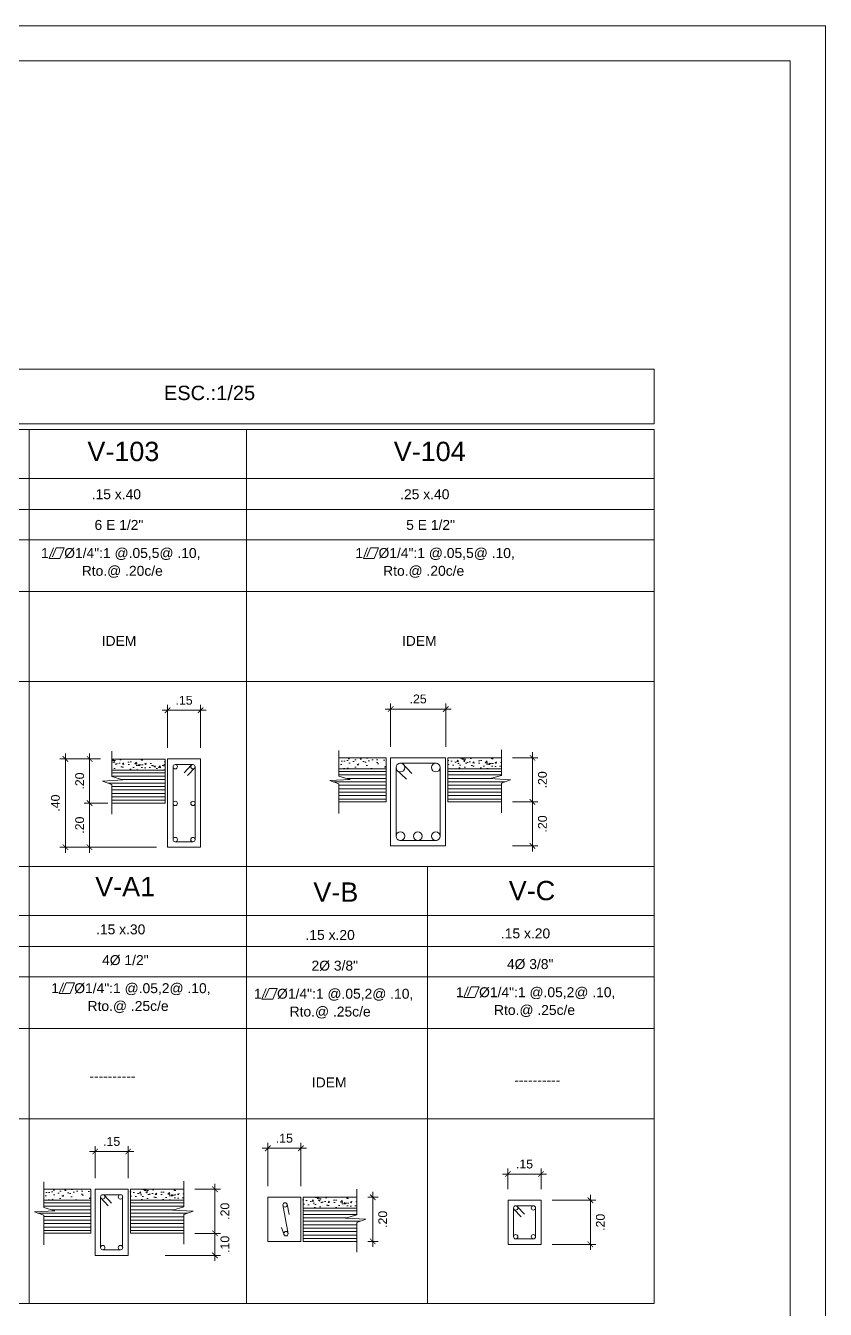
# Model space of a CAD drawing. Header units: millimetres. Extents: x -59 to 123, y 54 to 155.
# Drawn here: x -21.94 to -14.69, y 72.49 to 84.13 of the extents above; entities that cross this region are included whole.
import ezdxf

# ---------------------------------------------------------------- set-up
doc = ezdxf.new("R2010")
doc.units = ezdxf.units.MM
doc.linetypes.add('CONTINUA', pattern=[0])
doc.layers.get('0').update_dxf_attribs({"lineweight": 9})
doc.layers.get('Defpoints').update_dxf_attribs({"lineweight": 0})
for name, color, linetype, lineweight in [('.pluma1', 7, 'Continuous', 9), ('ACERO', 150, 'CONTINUA', 40), ('COTA', 4, 'Continuous', 9), ('COTAS', 8, 'Continuous', 5), ('DET-CORTE', 86, 'Continuous', 50), ('PLUMA 2 NUEVA', 7, 'Continuous', 25), ('pluma2', 4, 'Continuous', 20), ('TEXTURAS', 253, 'Continuous', 0)]:
    doc.layers.add(name, color=color, linetype=linetype, lineweight=lineweight)
doc.layers.add('TEXTO', color=2, linetype='Continuous')
doc.styles.add('LUIS', font='arial.ttf')
doc.dimstyles.new('luis', dxfattribs={"dimtxt": 0.08, "dimasz": 0.05, "dimexe": 0.05, "dimexo": 0.1, "dimgap": 0.05, "dimtad": 2, "dimzin": 4, "dimdsep": 46, "dimtxsty": 'LUIS', "dimblk": 'ARCHTICK', "dimcen": 2, "dimdle": 0.05, "dimclrd": 256, "dimclre": 256, "dimclrt": 56, "dimaunit": 1, "dimadec": 0, "dimazin": 0, "dimtfac": 1, "dimtix": 1, "dimtmove": 0, "dimatfit": 3, "dimfxl": 1, "dimlwd": -1, "dimlwe": -1, "dimarcsym": 0})

# ---------------------------------------------------------------- blocks, each defined once
blk = doc.blocks.new('_ArchTick')
at = {"color": 0, "linetype": 'ByBlock', "const_width": 0.15}
blk.add_lwpolyline([(-0.5, -0.5), (0.5, 0.5)], dxfattribs=at)
blk = doc.blocks.new('*D912')
at = {"layer": 'COTA', "ltscale": 0.01, "transparency": 16777216}
for p, q in [((-17.618, 73.715), (-17.218, 73.715)), ((-17.568, 73.577), (-17.568, 73.765)), ((-17.268, 73.577), (-17.268, 73.765))]:
    blk.add_line(p, q, dxfattribs=at)
at = {"layer": 'Defpoints', "color": 0, "linetype": 'CONTINUA', "ltscale": 0.01, "transparency": 16777216}
for p in [(-17.268, 73.715), (-17.568, 73.477), (-17.268, 73.477)]:
    blk.add_point(p, dxfattribs=at)
at = {"layer": 'COTA', "linetype": 'CONTINUA', "ltscale": 0.01, "transparency": 16777216, "xscale": 0.05, "yscale": 0.05, "zscale": 0.05, "rotation": 180}
blk.add_blockref('_ArchTick', (-17.568, 73.715), dxfattribs=at)
at = {"layer": 'COTA', "linetype": 'CONTINUA', "ltscale": 0.01, "transparency": 16777216, "xscale": 0.05, "yscale": 0.05, "zscale": 0.05}
blk.add_blockref('_ArchTick', (-17.268, 73.715), dxfattribs=at)
at = {"layer": 'COTA', "color": 56, "linetype": 'CONTINUA', "lineweight": 5, "ltscale": 0.01, "transparency": 16777216, "insert": (-17.418, 73.805), "char_height": 0.08, "attachment_point": 5, "style": 'LUIS'}
blk.add_mtext('.15', dxfattribs=at)
blk = doc.blocks.new('*D913')
at = {"layer": 'COTA', "ltscale": 0.01, "transparency": 16777216}
for p, q in [((-17.168, 73.477), (-16.77, 73.477)), ((-16.82, 73.527), (-16.82, 73.027)), ((-17.168, 73.077), (-16.77, 73.077))]:
    blk.add_line(p, q, dxfattribs=at)
at = {"layer": 'Defpoints', "color": 0, "linetype": 'CONTINUA', "ltscale": 0.01, "transparency": 16777216}
for p in [(-17.268, 73.477), (-17.268, 73.077), (-16.82, 73.077)]:
    blk.add_point(p, dxfattribs=at)
at = {"layer": 'COTA', "linetype": 'CONTINUA', "ltscale": 0.01, "transparency": 16777216, "xscale": 0.05, "yscale": 0.05, "zscale": 0.05}
for p, rotation in [((-16.82, 73.477), 90), ((-16.82, 73.077), 270)]:
    blk.add_blockref('_ArchTick', p, dxfattribs=dict(at, rotation=rotation))
at = {"layer": 'COTA', "color": 56, "linetype": 'CONTINUA', "lineweight": 5, "ltscale": 0.01, "transparency": 16777216, "insert": (-16.729, 73.277), "char_height": 0.08, "attachment_point": 5, "rotation": 90, "style": 'LUIS'}
blk.add_mtext('.20', dxfattribs=at)
blk = doc.blocks.new('*D916')
at = {"layer": 'COTAS', "ltscale": 0.01, "transparency": 16777216}
for p, q in [((-19.797, 73.948), (-19.397, 73.948)), ((-19.747, 73.604), (-19.747, 73.998)), ((-19.447, 73.604), (-19.447, 73.998))]:
    blk.add_line(p, q, dxfattribs=at)
at = {"layer": 'Defpoints', "color": 0, "linetype": 'CONTINUA', "ltscale": 0.01, "transparency": 16777216}
for p in [(-19.447, 73.948), (-19.747, 73.504), (-19.447, 73.504)]:
    blk.add_point(p, dxfattribs=at)
at = {"layer": 'COTAS', "linetype": 'CONTINUA', "ltscale": 0.01, "transparency": 16777216, "xscale": 0.05, "yscale": 0.05, "zscale": 0.05, "rotation": 180}
blk.add_blockref('_ArchTick', (-19.747, 73.948), dxfattribs=at)
at = {"layer": 'COTAS', "linetype": 'CONTINUA', "ltscale": 0.01, "transparency": 16777216, "xscale": 0.05, "yscale": 0.05, "zscale": 0.05}
blk.add_blockref('_ArchTick', (-19.447, 73.948), dxfattribs=at)
at = {"layer": 'COTAS', "color": 56, "linetype": 'CONTINUA', "lineweight": 5, "ltscale": 0.01, "transparency": 16777216, "insert": (-19.597, 74.039), "char_height": 0.08, "attachment_point": 5, "style": 'LUIS'}
blk.add_mtext('.15', dxfattribs=at)
blk = doc.blocks.new('*D917')
at = {"layer": 'COTAS', "ltscale": 0.01, "transparency": 16777216}
for p, q in [((-18.84, 73.504), (-18.745, 73.504)), ((-18.795, 73.554), (-18.795, 73.054)), ((-18.84, 73.104), (-18.745, 73.104))]:
    blk.add_line(p, q, dxfattribs=at)
at = {"layer": 'Defpoints', "color": 0, "linetype": 'CONTINUA', "ltscale": 0.01, "transparency": 16777216}
for p in [(-18.94, 73.504), (-18.94, 73.104), (-18.795, 73.104)]:
    blk.add_point(p, dxfattribs=at)
at = {"layer": 'COTAS', "linetype": 'CONTINUA', "ltscale": 0.01, "transparency": 16777216, "xscale": 0.05, "yscale": 0.05, "zscale": 0.05}
for p, rotation in [((-18.795, 73.504), 90), ((-18.795, 73.104), 270)]:
    blk.add_blockref('_ArchTick', p, dxfattribs=dict(at, rotation=rotation))
at = {"layer": 'COTAS', "color": 56, "linetype": 'CONTINUA', "lineweight": 5, "ltscale": 0.01, "transparency": 16777216, "insert": (-18.704, 73.304), "char_height": 0.08, "attachment_point": 5, "rotation": 90, "style": 'LUIS'}
blk.add_mtext('.20', dxfattribs=at)
blk = doc.blocks.new('*D920')
at = {"layer": 'COTAS', "ltscale": 0.01, "transparency": 16777216}
for p, q in [((-21.314, 73.677), (-21.314, 73.969)), ((-21.014, 73.677), (-21.014, 73.969)), ((-21.364, 73.919), (-20.964, 73.919))]:
    blk.add_line(p, q, dxfattribs=at)
at = {"layer": 'Defpoints', "color": 0, "linetype": 'CONTINUA', "ltscale": 0.01, "transparency": 16777216}
for p in [(-21.014, 73.919), (-21.314, 73.577), (-21.014, 73.577)]:
    blk.add_point(p, dxfattribs=at)
at = {"layer": 'COTAS', "linetype": 'CONTINUA', "ltscale": 0.01, "transparency": 16777216, "xscale": 0.05, "yscale": 0.05, "zscale": 0.05, "rotation": 180}
blk.add_blockref('_ArchTick', (-21.314, 73.919), dxfattribs=at)
at = {"layer": 'COTAS', "linetype": 'CONTINUA', "ltscale": 0.01, "transparency": 16777216, "xscale": 0.05, "yscale": 0.05, "zscale": 0.05}
blk.add_blockref('_ArchTick', (-21.014, 73.919), dxfattribs=at)
at = {"layer": 'COTAS', "color": 56, "linetype": 'CONTINUA', "lineweight": 5, "ltscale": 0.01, "transparency": 16777216, "insert": (-21.164, 74.01), "char_height": 0.08, "attachment_point": 5, "style": 'LUIS'}
blk.add_mtext('.15', dxfattribs=at)
blk = doc.blocks.new('*D921')
at = {"layer": 'COTAS', "ltscale": 0.01, "transparency": 16777216}
for p, q in [((-20.408, 73.577), (-20.177, 73.577)), ((-20.227, 73.627), (-20.227, 73.127)), ((-20.408, 73.177), (-20.177, 73.177))]:
    blk.add_line(p, q, dxfattribs=at)
at = {"layer": 'Defpoints', "color": 0, "linetype": 'CONTINUA', "ltscale": 0.01, "transparency": 16777216}
for p in [(-20.508, 73.577), (-20.508, 73.177), (-20.227, 73.177)]:
    blk.add_point(p, dxfattribs=at)
at = {"layer": 'COTAS', "linetype": 'CONTINUA', "ltscale": 0.01, "transparency": 16777216, "xscale": 0.05, "yscale": 0.05, "zscale": 0.05}
for p, rotation in [((-20.227, 73.577), 90), ((-20.227, 73.177), 270)]:
    blk.add_blockref('_ArchTick', p, dxfattribs=dict(at, rotation=rotation))
at = {"layer": 'COTAS', "color": 56, "linetype": 'CONTINUA', "lineweight": 5, "ltscale": 0.01, "transparency": 16777216, "insert": (-20.136, 73.377), "char_height": 0.08, "attachment_point": 5, "rotation": 90, "style": 'LUIS'}
blk.add_mtext('.20', dxfattribs=at)
blk = doc.blocks.new('*D922')
at = {"layer": 'COTAS', "ltscale": 0.01, "transparency": 16777216}
for p, q in [((-20.408, 73.177), (-20.177, 73.177)), ((-20.227, 73.177), (-20.227, 73.227)), ((-20.227, 72.977), (-20.227, 73.177)), ((-20.68, 72.977), (-20.177, 72.977)), ((-20.227, 72.977), (-20.227, 72.927))]:
    blk.add_line(p, q, dxfattribs=at)
at = {"layer": 'Defpoints', "color": 0, "linetype": 'CONTINUA', "ltscale": 0.01, "transparency": 16777216}
for p in [(-20.508, 73.177), (-20.227, 73.177), (-20.78, 72.977)]:
    blk.add_point(p, dxfattribs=at)
at = {"layer": 'COTAS', "linetype": 'CONTINUA', "ltscale": 0.01, "transparency": 16777216, "xscale": 0.05, "yscale": 0.05, "zscale": 0.05}
for p, rotation in [((-20.227, 73.177), 270), ((-20.227, 72.977), 90)]:
    blk.add_blockref('_ArchTick', p, dxfattribs=dict(at, rotation=rotation))
at = {"layer": 'COTAS', "color": 56, "linetype": 'CONTINUA', "lineweight": 5, "ltscale": 0.01, "transparency": 16777216, "insert": (-20.136, 73.077), "char_height": 0.08, "attachment_point": 5, "rotation": 90, "style": 'LUIS'}
blk.add_mtext('.10', dxfattribs=at)
blk = doc.blocks.new('*D923')
at = {"layer": 'COTAS', "ltscale": 0.01, "transparency": 16777216}
for p, q in [((-20.307, 77.921), (-20.707, 77.921)), ((-20.657, 77.579), (-20.657, 77.971)), ((-20.357, 77.579), (-20.357, 77.971))]:
    blk.add_line(p, q, dxfattribs=at)
at = {"layer": 'Defpoints', "color": 0, "linetype": 'CONTINUA', "ltscale": 0.01, "transparency": 16777216}
for p in [(-20.657, 77.921), (-20.657, 77.479), (-20.357, 77.479)]:
    blk.add_point(p, dxfattribs=at)
at = {"layer": 'COTAS', "linetype": 'CONTINUA', "ltscale": 0.01, "transparency": 16777216, "xscale": 0.05, "yscale": 0.05, "zscale": 0.05, "rotation": 180}
blk.add_blockref('_ArchTick', (-20.657, 77.921), dxfattribs=at)
at = {"layer": 'COTAS', "linetype": 'CONTINUA', "ltscale": 0.01, "transparency": 16777216, "xscale": 0.05, "yscale": 0.05, "zscale": 0.05}
blk.add_blockref('_ArchTick', (-20.357, 77.921), dxfattribs=at)
at = {"layer": 'COTAS', "color": 56, "linetype": 'CONTINUA', "lineweight": 5, "ltscale": 0.01, "transparency": 16777216, "insert": (-20.507, 78.011), "char_height": 0.08, "attachment_point": 5, "style": 'LUIS'}
blk.add_mtext('.15', dxfattribs=at)
blk = doc.blocks.new('*D924')
at = {"layer": 'COTAS', "ltscale": 0.01, "transparency": 16777216}
for p, q in [((-21.264, 77.479), (-21.414, 77.479)), ((-21.364, 77.529), (-21.364, 77.029)), ((-21.264, 77.079), (-21.414, 77.079))]:
    blk.add_line(p, q, dxfattribs=at)
at = {"layer": 'Defpoints', "color": 0, "linetype": 'CONTINUA', "ltscale": 0.01, "transparency": 16777216}
for p in [(-21.164, 77.479), (-21.364, 77.079), (-21.164, 77.079)]:
    blk.add_point(p, dxfattribs=at)
at = {"layer": 'COTAS', "linetype": 'CONTINUA', "ltscale": 0.01, "transparency": 16777216, "xscale": 0.05, "yscale": 0.05, "zscale": 0.05}
for p, rotation in [((-21.364, 77.479), 90), ((-21.364, 77.079), 270)]:
    blk.add_blockref('_ArchTick', p, dxfattribs=dict(at, rotation=rotation))
at = {"layer": 'COTAS', "color": 56, "linetype": 'CONTINUA', "lineweight": 5, "ltscale": 0.01, "transparency": 16777216, "insert": (-21.454, 77.279), "char_height": 0.08, "attachment_point": 5, "rotation": 90, "style": 'LUIS'}
blk.add_mtext('.20', dxfattribs=at)
blk = doc.blocks.new('*D925')
at = {"layer": 'COTAS', "ltscale": 0.01, "transparency": 16777216}
for p, q in [((-21.198, 77.079), (-21.414, 77.079)), ((-21.364, 77.129), (-21.364, 76.629)), ((-20.757, 76.679), (-21.414, 76.679))]:
    blk.add_line(p, q, dxfattribs=at)
at = {"layer": 'Defpoints', "color": 0, "linetype": 'CONTINUA', "ltscale": 0.01, "transparency": 16777216}
for p in [(-21.098, 77.079), (-21.364, 76.679), (-20.657, 76.679)]:
    blk.add_point(p, dxfattribs=at)
at = {"layer": 'COTAS', "linetype": 'CONTINUA', "ltscale": 0.01, "transparency": 16777216, "xscale": 0.05, "yscale": 0.05, "zscale": 0.05}
for p, rotation in [((-21.364, 77.079), 90), ((-21.364, 76.679), 270)]:
    blk.add_blockref('_ArchTick', p, dxfattribs=dict(at, rotation=rotation))
at = {"layer": 'COTAS', "color": 56, "linetype": 'CONTINUA', "lineweight": 5, "ltscale": 0.01, "transparency": 16777216, "insert": (-21.454, 76.879), "char_height": 0.08, "attachment_point": 5, "rotation": 90, "style": 'LUIS'}
blk.add_mtext('.20', dxfattribs=at)
blk = doc.blocks.new('*D926')
at = {"layer": 'COTAS', "ltscale": 0.01, "transparency": 16777216}
for p, q in [((-21.384, 77.479), (-21.633, 77.479)), ((-21.583, 77.529), (-21.583, 76.629)), ((-21.384, 76.679), (-21.633, 76.679))]:
    blk.add_line(p, q, dxfattribs=at)
at = {"layer": 'Defpoints', "color": 0, "linetype": 'CONTINUA', "ltscale": 0.01, "transparency": 16777216}
for p in [(-21.284, 77.479), (-21.583, 76.679), (-21.284, 76.679)]:
    blk.add_point(p, dxfattribs=at)
at = {"layer": 'COTAS', "linetype": 'CONTINUA', "ltscale": 0.01, "transparency": 16777216, "xscale": 0.05, "yscale": 0.05, "zscale": 0.05}
for p, rotation in [((-21.583, 77.479), 90), ((-21.583, 76.679), 270)]:
    blk.add_blockref('_ArchTick', p, dxfattribs=dict(at, rotation=rotation))
at = {"layer": 'COTAS', "color": 56, "linetype": 'CONTINUA', "lineweight": 5, "ltscale": 0.01, "transparency": 16777216, "insert": (-21.674, 77.079), "char_height": 0.08, "attachment_point": 5, "rotation": 90, "style": 'LUIS'}
blk.add_mtext('.40', dxfattribs=at)
blk = doc.blocks.new('*D935')
at = {"layer": 'COTAS', "ltscale": 0.01, "transparency": 16777216}
for p, q in [((-18.683, 77.932), (-18.083, 77.932)), ((-18.633, 77.59), (-18.633, 77.982)), ((-18.133, 77.59), (-18.133, 77.982))]:
    blk.add_line(p, q, dxfattribs=at)
at = {"layer": 'Defpoints', "color": 0, "linetype": 'CONTINUA', "ltscale": 0.01, "transparency": 16777216}
for p in [(-18.133, 77.932), (-18.633, 77.49), (-18.133, 77.49)]:
    blk.add_point(p, dxfattribs=at)
at = {"layer": 'COTAS', "linetype": 'CONTINUA', "ltscale": 0.01, "transparency": 16777216, "xscale": 0.05, "yscale": 0.05, "zscale": 0.05, "rotation": 180}
blk.add_blockref('_ArchTick', (-18.633, 77.932), dxfattribs=at)
at = {"layer": 'COTAS', "linetype": 'CONTINUA', "ltscale": 0.01, "transparency": 16777216, "xscale": 0.05, "yscale": 0.05, "zscale": 0.05}
blk.add_blockref('_ArchTick', (-18.133, 77.932), dxfattribs=at)
at = {"layer": 'COTAS', "color": 56, "linetype": 'CONTINUA', "lineweight": 5, "ltscale": 0.01, "transparency": 16777216, "insert": (-18.383, 78.023), "char_height": 0.08, "attachment_point": 5, "style": 'LUIS'}
blk.add_mtext('.25', dxfattribs=at)
blk = doc.blocks.new('*D936')
at = {"layer": 'COTAS', "ltscale": 0.01, "transparency": 16777216}
for p, q in [((-17.346, 77.54), (-17.346, 77.04)), ((-17.527, 77.49), (-17.296, 77.49)), ((-17.527, 77.09), (-17.296, 77.09))]:
    blk.add_line(p, q, dxfattribs=at)
at = {"layer": 'Defpoints', "color": 0, "linetype": 'CONTINUA', "ltscale": 0.01, "transparency": 16777216}
for p in [(-17.627, 77.49), (-17.627, 77.09), (-17.346, 77.09)]:
    blk.add_point(p, dxfattribs=at)
at = {"layer": 'COTAS', "linetype": 'CONTINUA', "ltscale": 0.01, "transparency": 16777216, "xscale": 0.05, "yscale": 0.05, "zscale": 0.05}
for p, rotation in [((-17.346, 77.49), 90), ((-17.346, 77.09), 270)]:
    blk.add_blockref('_ArchTick', p, dxfattribs=dict(at, rotation=rotation))
at = {"layer": 'COTAS', "color": 56, "linetype": 'CONTINUA', "lineweight": 5, "ltscale": 0.01, "transparency": 16777216, "insert": (-17.255, 77.29), "char_height": 0.08, "attachment_point": 5, "rotation": 90, "style": 'LUIS'}
blk.add_mtext('.20', dxfattribs=at)
blk = doc.blocks.new('*D937')
at = {"layer": 'COTAS', "ltscale": 0.01, "transparency": 16777216}
for p, q in [((-17.527, 77.09), (-17.296, 77.09)), ((-17.346, 76.64), (-17.346, 77.14)), ((-17.527, 76.69), (-17.296, 76.69))]:
    blk.add_line(p, q, dxfattribs=at)
at = {"layer": 'Defpoints', "color": 0, "linetype": 'CONTINUA', "ltscale": 0.01, "transparency": 16777216}
for p in [(-17.627, 77.09), (-17.346, 77.09), (-17.627, 76.69)]:
    blk.add_point(p, dxfattribs=at)
at = {"layer": 'COTAS', "linetype": 'CONTINUA', "ltscale": 0.01, "transparency": 16777216, "xscale": 0.05, "yscale": 0.05, "zscale": 0.05}
for p, rotation in [((-17.346, 77.09), 90), ((-17.346, 76.69), 270)]:
    blk.add_blockref('_ArchTick', p, dxfattribs=dict(at, rotation=rotation))
at = {"layer": 'COTAS', "color": 56, "linetype": 'CONTINUA', "lineweight": 5, "ltscale": 0.01, "transparency": 16777216, "insert": (-17.255, 76.89), "char_height": 0.08, "attachment_point": 5, "rotation": 90, "style": 'LUIS'}
blk.add_mtext('.20', dxfattribs=at)

msp = doc.modelspace()

# ---------------------------------------------------------------- hatches: boundary and pattern name
at = {"layer": 'TEXTURAS', "linetype": 'Continuous', "lineweight": 5, "ltscale": 0.015}
h = msp.add_hatch(dxfattribs=at)
h.set_pattern_fill('AR-CONC', color=256, scale=0.02, style=0)
h.set_pattern_definition([(50, (-1142.95338, 274.01096), (0.143452037, -0.012550427), [0.015, -0.165]), (355, (-1142.95338, 274.01096), (-0.027750267, 0.150438427), [0.012, -0.132]), (100.4514, (-1142.94143, 274.00991), (0.115701876, 0.137887908), [0.012748038, -0.140228422]), (46.1842, (-1142.95338, 274.05096), (0.21344821, -0.033103803), [0.0225, -0.2475]), (96.6356, (-1142.9356, 274.0482), (0.18693254, 0.194823574), [0.019122058, -0.2103426]), (351.1842, (-1142.95338, 274.05096), (0.18693239, 0.19482372), [0.018, -0.198]), (21, (-1142.93338, 274.04096), (0.11938141, -0.080523778), [0.015, -0.165]), (326, (-1142.93338, 274.04096), (0.048663066, 0.145030009), [0.012, -0.132]), (71.4514, (-1142.92343, 274.03425), (0.168044526, 0.0645061), [0.012748038, -0.140228422]), (37.5, (-1142.95338, 274.01096), (0.002431971, 0.0665787708), [0, -0.1304, 0, -0.134, 0, -0.1325]), (7.5, (-1142.95338, 274.01096), (0.0526139075, 0.0788823424), [0, -0.0764, 0, -0.1274, 0, -0.0505]), (327.5, (-1142.99798, 274.01096), (0.1067644872, -0.0045109743), [0, -0.05, 0, -0.156, 0, -0.207]), (317.5, (-1143.01798, 274.01096), (0.116637234, 0.0200209965), [0, -0.065, 0, -0.1036, 0, -0.147])])
h.paths.add_polyline_path([(-21.1636, 77.4789), (-20.6773, 77.4789), (-20.6773, 77.3789), (-21.1636, 77.3789)])
h = msp.add_hatch(dxfattribs=at)
h.set_pattern_fill('AR-CONC', color=256, scale=0.02, style=0)
h.set_pattern_definition([(50, (-1139.99445, 274.02218), (0.143452037, -0.012550427), [0.015, -0.165]), (355, (-1139.99445, 274.02218), (-0.027750267, 0.150438427), [0.012, -0.132]), (100.4514, (-1139.9825, 274.02113), (0.115701876, 0.137887908), [0.012748038, -0.140228422]), (46.1842, (-1139.99445, 274.06218), (0.21344821, -0.033103803), [0.0225, -0.2475]), (96.6356, (-1139.97666, 274.05942), (0.18693254, 0.194823574), [0.019122058, -0.2103426]), (351.1842, (-1139.99445, 274.06218), (0.18693239, 0.19482372), [0.018, -0.198]), (21, (-1139.97445, 274.05218), (0.11938141, -0.080523778), [0.015, -0.165]), (326, (-1139.97445, 274.05218), (0.048663066, 0.145030009), [0.012, -0.132]), (71.4514, (-1139.9645, 274.04547), (0.168044526, 0.0645061), [0.012748038, -0.140228422]), (37.5, (-1139.99445, 274.02218), (0.002431971, 0.0665787708), [0, -0.1304, 0, -0.134, 0, -0.1325]), (7.5, (-1139.99445, 274.02218), (0.0526139075, 0.0788823424), [0, -0.0764, 0, -0.1274, 0, -0.0505]), (327.5, (-1140.03905, 274.02218), (0.1067644872, -0.0045109743), [0, -0.05, 0, -0.156, 0, -0.207]), (317.5, (-1140.05905, 274.02218), (0.116637234, 0.0200209965), [0, -0.065, 0, -0.1036, 0, -0.147])])
h.paths.add_polyline_path([(-19.1017, 77.4901), (-19.1017, 77.3901), (-18.6734, 77.3901), (-18.6734, 77.4901)])
h = msp.add_hatch(dxfattribs=at)
h.set_pattern_fill('AR-CONC', color=256, scale=0.02, style=0)
h.set_pattern_definition([(50, (-1139.77445, 274.02217), (0.143452037, -0.012550427), [0.015, -0.165]), (355, (-1139.77445, 274.02217), (-0.027750267, 0.150438427), [0.012, -0.132]), (100.4514, (-1139.7625, 274.02113), (0.115701876, 0.137887908), [0.012748038, -0.140228422]), (46.1842, (-1139.77445, 274.06217), (0.21344821, -0.033103803), [0.0225, -0.2475]), (96.6356, (-1139.75666, 274.05941), (0.18693254, 0.194823574), [0.019122058, -0.2103426]), (351.1842, (-1139.77445, 274.06217), (0.18693239, 0.19482372), [0.018, -0.198]), (21, (-1139.75445, 274.05217), (0.11938141, -0.080523778), [0.015, -0.165]), (326, (-1139.75445, 274.05217), (0.048663066, 0.145030009), [0.012, -0.132]), (71.4514, (-1139.7445, 274.04546), (0.168044526, 0.0645061), [0.012748038, -0.140228422]), (37.5, (-1139.77445, 274.022173), (0.002431971, 0.0665787708), [0, -0.1304, 0, -0.134, 0, -0.1325]), (7.5, (-1139.77445, 274.02217), (0.0526139075, 0.0788823424), [0, -0.0764, 0, -0.1274, 0, -0.0505]), (327.5, (-1139.81905, 274.022173), (0.1067644872, -0.0045109743), [0, -0.05, 0, -0.156, 0, -0.207]), (317.5, (-1139.83905, 274.02217), (0.116637234, 0.0200209965), [0, -0.065, 0, -0.1036, 0, -0.147])])
h.paths.add_polyline_path([(-17.6271, 77.4901), (-18.1134, 77.4901), (-18.1134, 77.3901), (-17.6271, 77.3901)])
h = msp.add_hatch(dxfattribs=at)
h.set_pattern_fill('LINE', color=256, scale=0.25, style=0)
h.set_pattern_definition([(180, (1100.028705, 274.010958), (0, 0.03125), [])])
h.paths.add_polyline_path([(-20.6773, 77.0789), (-20.6773, 77.3789), (-21.1636, 77.3789), (-21.1636, 77.3195), (-21.062, 77.29), (-21.246, 77.2794), (-21.1636, 77.2487), (-21.1636, 77.0789)])
h = msp.add_hatch(dxfattribs=at)
h.set_pattern_fill('LINE', color=256, scale=0.25, style=0)
h.set_pattern_definition([(0, (-1139.99445, 274.02218), (0, 0.03125), [])])
h.paths.add_polyline_path([(-19.1017, 77.3901), (-19.1017, 77.3238), (-19.0001, 77.2943), (-19.1841, 77.2837), (-19.1017, 77.253), (-19.1017, 77.0901), (-18.6734, 77.0901), (-18.6734, 77.3901)])
h = msp.add_hatch(dxfattribs=at)
h.set_pattern_fill('LINE', color=256, scale=0.25, style=0)
h.set_pattern_definition([(180, (1103.207634, 274.022173), (0, 0.03125), [])])
h.paths.add_polyline_path([(-18.1134, 77.0901), (-18.1134, 77.3901), (-17.6271, 77.3901), (-17.6271, 77.3307), (-17.7287, 77.3012), (-17.5447, 77.2906), (-17.6271, 77.26), (-17.6271, 77.0901)])
h = msp.add_hatch(dxfattribs=at)
h.set_pattern_fill('AR-CONC', color=256, scale=0.02, style=0)
h.set_pattern_definition([(50, (-1142.6736, 270.10944), (0.143452037, -0.012550427), [0.015, -0.165]), (355, (-1142.6736, 270.10944), (-0.027750267, 0.150438427), [0.012, -0.132]), (100.4514, (-1142.66164, 270.10839), (0.115701876, 0.137887908), [0.012748038, -0.140228422]), (46.1842, (-1142.6736, 270.14944), (0.21344821, -0.033103803), [0.0225, -0.2475]), (96.6356, (-1142.6558, 270.14668), (0.18693254, 0.194823574), [0.019122058, -0.2103426]), (351.1842, (-1142.6736, 270.14944), (0.18693239, 0.19482372), [0.018, -0.198]), (21, (-1142.6536, 270.13944), (0.11938141, -0.080523778), [0.015, -0.165]), (326, (-1142.6536, 270.13944), (0.048663066, 0.145030009), [0.012, -0.132]), (71.4514, (-1142.64365, 270.13273), (0.168044526, 0.0645061), [0.012748038, -0.140228422]), (37.5, (-1142.6736, 270.10944), (0.002431971, 0.0665787708), [0, -0.1304, 0, -0.134, 0, -0.1325]), (7.5, (-1142.6736, 270.10944), (0.0526139075, 0.0788823424), [0, -0.0764, 0, -0.1274, 0, -0.0505]), (327.5, (-1142.7182, 270.10944), (0.1067644872, -0.0045109743), [0, -0.05, 0, -0.156, 0, -0.207]), (317.5, (-1142.7382, 270.10944), (0.116637234, 0.0200209965), [0, -0.065, 0, -0.1036, 0, -0.147])])
h.paths.add_polyline_path([(-21.7809, 73.5774), (-21.7809, 73.4774), (-21.3526, 73.4774), (-21.3526, 73.5774)])
h = msp.add_hatch(dxfattribs=at)
h.set_pattern_fill('AR-CONC', color=256, scale=0.02, style=0)
h.set_pattern_definition([(50, (-1142.65521, 270.10943), (0.143452037, -0.012550427), [0.015, -0.165]), (355, (-1142.65521, 270.10943), (-0.027750267, 0.150438427), [0.012, -0.132]), (100.4514, (-1142.64325, 270.10839), (0.115701876, 0.137887908), [0.012748038, -0.140228422]), (46.1842, (-1142.65521, 270.14943), (0.21344821, -0.033103803), [0.0225, -0.2475]), (96.6356, (-1142.63742, 270.14667), (0.18693254, 0.194823574), [0.019122058, -0.2103426]), (351.1842, (-1142.6552, 270.14943), (0.18693239, 0.19482372), [0.018, -0.198]), (21, (-1142.63521, 270.13943), (0.11938141, -0.080523778), [0.015, -0.165]), (326, (-1142.63521, 270.13943), (0.048663066, 0.145030009), [0.012, -0.132]), (71.4514, (-1142.62526, 270.13272), (0.168044526, 0.0645061), [0.012748038, -0.140228422]), (37.5, (-1142.65521, 270.109433), (0.002431971, 0.0665787708), [0, -0.1304, 0, -0.134, 0, -0.1325]), (7.5, (-1142.65521, 270.10943), (0.0526139075, 0.0788823424), [0, -0.0764, 0, -0.1274, 0, -0.0505]), (327.5, (-1142.69981, 270.109433), (0.1067644872, -0.0045109743), [0, -0.05, 0, -0.156, 0, -0.207]), (317.5, (-1142.71981, 270.10943), (0.116637234, 0.0200209965), [0, -0.065, 0, -0.1036, 0, -0.147])])
h.paths.add_polyline_path([(-20.5078, 73.5774), (-20.9942, 73.5774), (-20.9942, 73.4774), (-20.5078, 73.4774)])
h = msp.add_hatch(dxfattribs=at)
h.set_pattern_fill('LINE', color=256, scale=0.25, style=0)
h.set_pattern_definition([(0, (-1142.673598, 270.109438), (0, 0.03125), [])])
h.paths.add_polyline_path([(-21.7809, 73.4774), (-21.7809, 73.411), (-21.6792, 73.3815), (-21.8632, 73.3709), (-21.7809, 73.3403), (-21.7809, 73.1774), (-21.3526, 73.1774), (-21.3526, 73.4774)])
h = msp.add_hatch(dxfattribs=at)
h.set_pattern_fill('LINE', color=256, scale=0.25, style=0)
h.set_pattern_definition([(180, (1100.326876, 270.109433), (0, 0.03125), [])])
h.paths.add_polyline_path([(-20.9942, 73.1774), (-20.9942, 73.4774), (-20.5078, 73.4774), (-20.5078, 73.418), (-20.6095, 73.3885), (-20.4254, 73.3779), (-20.5078, 73.3472), (-20.5078, 73.1774)])
h = msp.add_hatch(dxfattribs=at)
h.set_pattern_fill('AR-CONC', color=256, scale=0.02, style=0)
h.set_pattern_definition([(50, (-1141.08786, 270.03634), (0.143452037, -0.012550427), [0.015, -0.165]), (355, (-1141.08786, 270.03634), (-0.027750267, 0.150438427), [0.012, -0.132]), (100.4514, (-1141.0759, 270.03529), (0.115701876, 0.137887908), [0.012748038, -0.140228422]), (46.1842, (-1141.08786, 270.07634), (0.21344821, -0.033103803), [0.0225, -0.2475]), (96.6356, (-1141.07007, 270.07358), (0.18693254, 0.194823574), [0.019122058, -0.2103426]), (351.1842, (-1141.08786, 270.07634), (0.18693239, 0.19482372), [0.018, -0.198]), (21, (-1141.06786, 270.06634), (0.11938141, -0.080523778), [0.015, -0.165]), (326, (-1141.06786, 270.06634), (0.048663066, 0.145030009), [0.012, -0.132]), (71.4514, (-1141.05791, 270.05962), (0.168044526, 0.0645061), [0.012748038, -0.140228422]), (37.5, (-1141.08786, 270.036335), (0.002431971, 0.0665787708), [0, -0.1304, 0, -0.134, 0, -0.1325]), (7.5, (-1141.08786, 270.036335), (0.0526139075, 0.0788823424), [0, -0.0764, 0, -0.1274, 0, -0.0505]), (327.5, (-1141.13246, 270.036335), (0.1067644872, -0.0045109743), [0, -0.05, 0, -0.156, 0, -0.207]), (317.5, (-1141.15246, 270.036335), (0.116637234, 0.0200209965), [0, -0.065, 0, -0.1036, 0, -0.147])])
h.paths.add_polyline_path([(-18.9405, 73.5043), (-19.4268, 73.5043), (-19.4268, 73.4043), (-18.9405, 73.4043)])
h = msp.add_hatch(dxfattribs=at)
h.set_pattern_fill('LINE', color=256, scale=0.25, style=0)
h.set_pattern_definition([(180, (1101.894225, 270.036335), (0, 0.03125), [])])
h.paths.add_polyline_path([(-19.4268, 73.1043), (-19.4268, 73.4043), (-18.9405, 73.4043), (-18.9405, 73.3449), (-19.0421, 73.3154), (-18.8581, 73.3048), (-18.9405, 73.2741), (-18.9405, 73.1043)])

# ---------------------------------------------------------------- linework, layer by layer
at = {"layer": '.pluma1', "lineweight": 5}
for p, q in [((-21.9116, 80.4684), (-21.9116, 76.5046)), ((-19.9399, 80.4684), (-19.9399, 76.5046)), ((-28.7382, 80.0232), (-16.2418, 80.0232)), ((-29.1251, 79.7408), (-16.2418, 79.7408)), ((-29.1251, 79.4658), (-16.2418, 79.4658)), ((-28.7382, 78.999), (-16.2418, 78.999)), ((-21.9116, 76.5046), (-21.9116, 72.5409)), ((-19.9399, 76.5046), (-19.9399, 72.5409)), ((-18.2979, 76.5046), (-18.2979, 72.5409)), ((-29.8444, 76.0594), (-16.2418, 76.0594)), ((-28.7382, 75.777), (-16.2418, 75.777)), ((-29.1251, 75.502), (-16.2418, 75.502)), ((-29.8444, 75.0353), (-16.2418, 75.0353))]:
    msp.add_line(p, q, dxfattribs=at)
at = {"layer": '.pluma1', "lineweight": 5, "ltscale": 0.18}
for p, q in [((-29.8444, 78.1807), (-16.2418, 78.1807)), ((-28.7382, 78.1807), (-16.2418, 78.1807)), ((-29.8444, 76.5046), (-16.2418, 76.5046)), ((-28.7382, 76.5046), (-16.2418, 76.5046)), ((-29.8444, 74.217), (-16.2418, 74.217))]:
    msp.add_line(p, q, dxfattribs=at)
at = {"layer": '.pluma1', "linetype": 'CONTINUA', "lineweight": 5, "ltscale": 0.005}
for points in [[(-21.1636, 77.5515), (-21.1636, 77.3195), (-21.062, 77.29), (-21.246, 77.2794), (-21.1636, 77.2487), (-21.1636, 76.9799)], [(-19.1017, 77.5558), (-19.1017, 77.3238), (-19.0001, 77.2943), (-19.1841, 77.2837), (-19.1017, 77.253), (-19.1017, 76.9842)], [(-17.6271, 77.5627), (-17.6271, 77.3307), (-17.7287, 77.3012), (-17.5447, 77.2906), (-17.6271, 77.26), (-17.6271, 76.9911)], [(-21.7809, 73.643), (-21.7809, 73.411), (-21.6792, 73.3815), (-21.8632, 73.3709), (-21.7809, 73.3403), (-21.7809, 73.0715)], [(-20.5078, 73.65), (-20.5078, 73.418), (-20.6095, 73.3885), (-20.4254, 73.3779), (-20.5078, 73.3472), (-20.5078, 73.0784)], [(-18.9405, 73.5769), (-18.9405, 73.3449), (-19.0421, 73.3154), (-18.8581, 73.3048), (-18.9405, 73.2741), (-18.9405, 73.0053)]]:
    msp.add_lwpolyline(points, dxfattribs=at)
at = {"layer": 'ACERO', "lineweight": 5, "ltscale": 0.1}
for p, q in [((-18.527, 77.4402), (-18.4398, 77.3466)), ((-18.5834, 77.3837), (-18.4899, 77.2965)), ((-18.5495, 76.7402), (-18.2173, 76.7402))]:
    msp.add_line(p, q, dxfattribs=at)
for points in [[(-20.427, 77.429), (-20.5875, 77.429)], [(-20.4413, 77.4229), (-20.5075, 77.3525)], [(-18.2173, 77.4402), (-18.5495, 77.4402)], [(-20.6073, 77.4098), (-20.6073, 76.7493)], [(-20.4096, 77.3993), (-20.4758, 77.329)], [(-20.4073, 76.7493), (-20.4073, 77.4098)], [(-18.5834, 77.4066), (-18.5834, 76.785)], [(-18.1834, 76.785), (-18.1834, 77.4066)], [(-20.5885, 76.729), (-20.427, 76.729)], [(-21.2642, 73.0478), (-21.2642, 73.5083)], [(-21.2618, 73.4978), (-21.1956, 73.4274)], [(-21.2444, 73.5274), (-21.0839, 73.5274)], [(-21.2301, 73.5214), (-21.164, 73.451)], [(-21.0642, 73.5083), (-21.0642, 73.0478)], [(-19.6103, 73.4345), (-19.5632, 73.174)], [(-19.5725, 73.4426), (-19.5537, 73.3479)], [(-17.5176, 73.1461), (-17.5176, 73.4078)], [(-17.5153, 73.3973), (-17.4491, 73.327)], [(-17.4979, 73.427), (-17.3374, 73.427)], [(-17.4836, 73.4209), (-17.4174, 73.3505)], [(-17.3176, 73.4078), (-17.3176, 73.1461)], [(-19.6, 73.164), (-19.6223, 73.2292)], [(-17.3365, 73.127), (-17.4979, 73.127)], [(-21.083, 73.0274), (-21.2444, 73.0274)]]:
    msp.add_lwpolyline(points, dxfattribs=at)
for centre, radius in [((-20.5875, 77.4092), 0.0198), ((-20.427, 77.4092), 0.0198), ((-18.5443, 77.401), 0.0395), ((-18.2226, 77.401), 0.0395), ((-20.5875, 77.0761), 0.0198), ((-20.427, 77.0761), 0.0198), ((-20.5875, 76.7487), 0.0198), ((-20.427, 76.7487), 0.0198), ((-18.5443, 76.7794), 0.0395), ((-18.3863, 76.7794), 0.0395), ((-18.2226, 76.7794), 0.0395), ((-21.2444, 73.5077), 0.0198), ((-21.0839, 73.5077), 0.0198), ((-19.5906, 73.4345), 0.0198), ((-17.4979, 73.4072), 0.0198), ((-17.3374, 73.4072), 0.0198), ((-19.583, 73.174), 0.0198), ((-17.4979, 73.1467), 0.0198), ((-17.3374, 73.1467), 0.0198), ((-21.2444, 73.0472), 0.0198), ((-21.0839, 73.0472), 0.0198)]:
    msp.add_circle(centre, radius, dxfattribs=at)
at = {"layer": 'Defpoints', "lineweight": 5, "ltscale": 0.5}
msp.add_lwpolyline([(-58.9383, 54.3471), (-14.6883, 54.3471), (-14.6883, 84.1298), (-58.9383, 84.1298)], close=True, dxfattribs=at)
at = {"layer": 'DET-CORTE', "lineweight": 5, "ltscale": 0.5}
msp.add_lwpolyline([(-58.6204, 54.6651), (-15.0063, 54.6651), (-15.0063, 83.8118), (-58.6204, 83.8118)], close=True, dxfattribs=at)
at = {"layer": 'PLUMA 2 NUEVA', "linetype": 'CONTINUA', "lineweight": 5}
for p, q in [((-20.6573, 77.479), (-20.3573, 77.479)), ((-20.6573, 76.679), (-20.6573, 77.479)), ((-20.3573, 77.479), (-20.3573, 76.679)), ((-20.6773, 77.3789), (-21.1636, 77.3789)), ((-18.6734, 77.3901), (-19.1017, 77.3901)), ((-18.1134, 77.3901), (-17.6271, 77.3901)), ((-20.3573, 76.679), (-20.6573, 76.679)), ((-21.3142, 72.9774), (-21.3142, 73.5774)), ((-21.3142, 73.5774), (-21.0142, 73.5774)), ((-21.0142, 73.5774), (-21.0142, 72.9774)), ((-21.3526, 73.4774), (-21.7809, 73.4774)), ((-20.9942, 73.4774), (-20.5078, 73.4774)), ((-19.4268, 73.4043), (-18.9405, 73.4043)), ((-21.0142, 72.9774), (-21.3142, 72.9774))]:
    msp.add_line(p, q, dxfattribs=at)
at = {"layer": 'PLUMA 2 NUEVA', "linetype": 'Continuous', "lineweight": 5, "ltscale": 0.6}
for points in [[(-29.8444, 81.0138), (-16.2418, 81.0138), (-16.2418, 80.5199), (-29.8444, 80.5199)], [(-29.8444, 80.4684), (-16.2418, 80.4684), (-16.2418, 72.5409), (-29.8444, 72.5409)]]:
    msp.add_lwpolyline(points, close=True, dxfattribs=at)
at = {"layer": 'PLUMA 2 NUEVA', "linetype": 'CONTINUA', "lineweight": 5}
for points in [[(-21.1636, 77.0789), (-20.6773, 77.0789), (-20.6773, 77.4789), (-21.1636, 77.4789)], [(-19.1017, 77.0901), (-18.6734, 77.0901), (-18.6734, 77.4901), (-19.1017, 77.4901)], [(-17.6271, 77.0901), (-18.1134, 77.0901), (-18.1134, 77.4901), (-17.6271, 77.4901)], [(-21.7809, 73.1774), (-21.3526, 73.1774), (-21.3526, 73.5774), (-21.7809, 73.5774)], [(-20.5078, 73.1774), (-20.9942, 73.1774), (-20.9942, 73.5774), (-20.5078, 73.5774)], [(-18.9405, 73.1043), (-19.4268, 73.1043), (-19.4268, 73.5043), (-18.9405, 73.5043)]]:
    msp.add_lwpolyline(points, dxfattribs=at)
for points in [[(-18.6334, 77.4902), (-18.6334, 76.6902), (-18.1334, 76.6902), (-18.1334, 77.4902)], [(-19.4468, 73.5043), (-19.4468, 73.1043), (-19.7468, 73.1043), (-19.7468, 73.5043)]]:
    msp.add_lwpolyline(points, close=True, dxfattribs=at)
at = {"layer": 'pluma2', "linetype": 'CONTINUA', "lineweight": 5}
msp.add_lwpolyline([(-17.2676, 73.477), (-17.2676, 73.077), (-17.5676, 73.077), (-17.5676, 73.477)], close=True, dxfattribs=at)
at = {"layer": 'TEXTO', "lineweight": 5, "ltscale": 0.18}
for p, q in [((-21.6931, 79.3955), (-21.7322, 79.2984)), ((-21.7322, 79.2984), (-21.6329, 79.2984)), ((-21.6677, 79.3955), (-21.7013, 79.3121)), ((-21.5938, 79.3955), (-21.6677, 79.3955)), ((-21.5938, 79.3955), (-21.6329, 79.2984)), ((-18.8411, 79.3955), (-18.8802, 79.2984)), ((-18.8802, 79.2984), (-18.7809, 79.2984)), ((-18.8157, 79.3955), (-18.8493, 79.3121)), ((-18.7418, 79.3955), (-18.8157, 79.3955)), ((-18.7418, 79.3955), (-18.7809, 79.2984)), ((-21.6016, 75.4488), (-21.6407, 75.3516)), ((-21.5762, 75.4488), (-21.6098, 75.3654)), ((-21.5023, 75.4488), (-21.5762, 75.4488)), ((-21.5023, 75.4488), (-21.5414, 75.3516)), ((-21.6407, 75.3516), (-21.5414, 75.3516)), ((-19.7616, 75.3984), (-19.8007, 75.3013)), ((-19.7362, 75.3984), (-19.7698, 75.315)), ((-19.6622, 75.3984), (-19.7362, 75.3984)), ((-19.6622, 75.3984), (-19.7013, 75.3013)), ((-17.9283, 75.4124), (-17.9674, 75.3152)), ((-17.903, 75.4124), (-17.9366, 75.329)), ((-17.829, 75.4124), (-17.903, 75.4124)), ((-17.829, 75.4124), (-17.8681, 75.3152)), ((-19.8007, 75.3013), (-19.7013, 75.3013)), ((-17.9674, 75.3152), (-17.8681, 75.3152))]:
    msp.add_line(p, q, dxfattribs=at)

# ---------------------------------------------------------------- texts
at = {"layer": 'TEXTO', "lineweight": 5, "style": 'LUIS'}
msp.add_text('ESC.:1/25', height=0.13, dxfattribs=at).set_placement((-20.6897, 80.7341))
at = {"layer": 'TEXTO', "lineweight": 5, "ltscale": 0.18, "style": 'LUIS'}
for s, p in [('V-103', (-21.3839, 80.1812)), ('V-104', (-18.6043, 80.1812)), ('V-A1', (-21.3131, 76.2345)), ('V-C', (-17.5607, 76.1981)), ('V-B', (-19.3336, 76.1842))]:
    msp.add_text(s, height=0.175, rotation=0, dxfattribs=at).set_placement(p)
at = {"layer": 'TEXTO', "lineweight": 5, "ltscale": 0.2, "style": 'LUIS'}
for s, p in [('.15 x.40', (-21.3452, 79.8352)), ('.25 x.40', (-18.5466, 79.8352)), ('6 E 1/2"  ', (-21.3195, 79.5569)), ('5 E 1/2"', (-18.4918, 79.5569)), ('1    %%C1/4":1 @.05,5@ .10,', (-21.8043, 79.302)), ('1    %%C1/4":1 @.05,5@ .10,', (-18.9523, 79.302)), ('Rto.@ .20c/e', (-21.4352, 79.1406)), ('Rto.@ .20c/e', (-18.7005, 79.1406)), ('IDEM', (-21.254, 78.505)), ('IDEM', (-18.5299, 78.505)), ('.15 x.30', (-21.3056, 75.8885)), ('.15 x.20', (-19.4053, 75.8382)), ('.15 x.20', (-17.6323, 75.8521)), ('4Ø 1/2"', (-21.2507, 75.6102)), ('2Ø 3/8"', (-19.3505, 75.5598)), ('4Ø 3/8"', (-17.5775, 75.5738)), ('1    %%C1/4":1 @.05,2@ .10,', (-21.7128, 75.3553)), ('1    %%C1/4":1 @.05,2@ .10,', (-19.8728, 75.3049)), ('1    %%C1/4":1 @.05,2@ .10,', (-18.0395, 75.3188)), ('Rto.@ .25c/e', (-21.3827, 75.1939)), ('Rto.@ .25c/e', (-19.5493, 75.1435)), ('Rto.@ .25c/e', (-17.6946, 75.1574)), ('----------', (-21.3665, 74.5583)), ('IDEM', (-19.3473, 74.501)), ('----------', (-17.5111, 74.5219))]:
    msp.add_text(s, height=0.09, rotation=0, dxfattribs=at).set_placement(p)

# ---------------------------------------------------------------- dimensions: what is measured, and where the dimension line sits
at = {"layer": 'COTA', "linetype": 'CONTINUA', "lineweight": 5, "ltscale": 0.01}
dim = msp.add_linear_dim(base=(-17.2676, 73.7146), p1=(-17.5676, 73.477), p2=(-17.2676, 73.477), dimstyle='luis', override={"dimlfac": 0.5}, dxfattribs=at)
dim.commit()
dim.dimension.update_dxf_attribs({"geometry": '*D912', "text_midpoint": (-17.4176, 73.8055)})
dim = msp.add_linear_dim(base=(-16.8203, 73.077), p1=(-17.2676, 73.477), p2=(-17.2676, 73.077), angle=90, dimstyle='luis', override={"dimlfac": 0.5, "dimtxsty": 'LUIS'}, dxfattribs=at)
dim.commit()
dim.dimension.update_dxf_attribs({"geometry": '*D913', "text_midpoint": (-16.7294, 73.277)})
at = {"layer": 'COTAS', "linetype": 'CONTINUA', "lineweight": 5, "ltscale": 0.01}
for base, p1, p2, angle, picture, middle in [((-20.6573, 77.9206), (-20.3573, 77.479), (-20.6573, 77.479), 180, '*D923', (-20.5073, 78.0114)), ((-17.3462, 77.0901), (-17.6271, 77.4901), (-17.6271, 77.0901), 90, '*D936', (-17.2554, 77.2901)), ((-21.5829, 76.679), (-21.2836, 77.4789), (-21.2836, 76.679), 90, '*D926', (-21.6737, 77.0789)), ((-21.3636, 77.0789), (-21.1636, 77.4789), (-21.1636, 77.0789), 90, '*D924', (-21.4545, 77.2789)), ((-21.3636, 76.679), (-21.0981, 77.0789), (-20.6573, 76.679), 90, '*D925', (-21.4545, 76.8789)), ((-17.3462, 77.0901), (-17.6271, 76.6901), (-17.6271, 77.0901), 270, '*D937', (-17.2554, 76.8901)), ((-20.227, 73.1774), (-20.5078, 73.5774), (-20.5078, 73.1774), 90, '*D921', (-20.1362, 73.3774)), ((-18.7949, 73.1043), (-18.9405, 73.5043), (-18.9405, 73.1043), 90, '*D917', (-18.704, 73.3043)), ((-20.227, 73.1774), (-20.7804, 72.9774), (-20.5078, 73.1774), 270, '*D922', (-20.1362, 73.0774))]:
    dim = msp.add_linear_dim(base=base, p1=p1, p2=p2, angle=angle, dimstyle='luis', override={"dimlfac": 0.5, "dimtxsty": 'LUIS'}, dxfattribs=at)
    dim.commit()
    dim.dimension.update_dxf_attribs({"geometry": picture, "text_midpoint": middle})
for base, p1, p2, picture, middle in [((-18.1334, 77.9318), (-18.6334, 77.4902), (-18.1334, 77.4902), '*D935', (-18.3834, 78.0226)), ((-21.0142, 73.9194), (-21.3142, 73.5774), (-21.0142, 73.5774), '*D920', (-21.1642, 74.0102)), ((-19.4468, 73.9478), (-19.7468, 73.5043), (-19.4468, 73.5043), '*D916', (-19.5968, 74.0387))]:
    dim = msp.add_linear_dim(base=base, p1=p1, p2=p2, dimstyle='luis', override={"dimlfac": 0.5, "dimtxsty": 'LUIS'}, dxfattribs=at)
    dim.commit()
    dim.dimension.update_dxf_attribs({"geometry": picture, "text_midpoint": middle})

doc.saveas('drawing.dxf')
